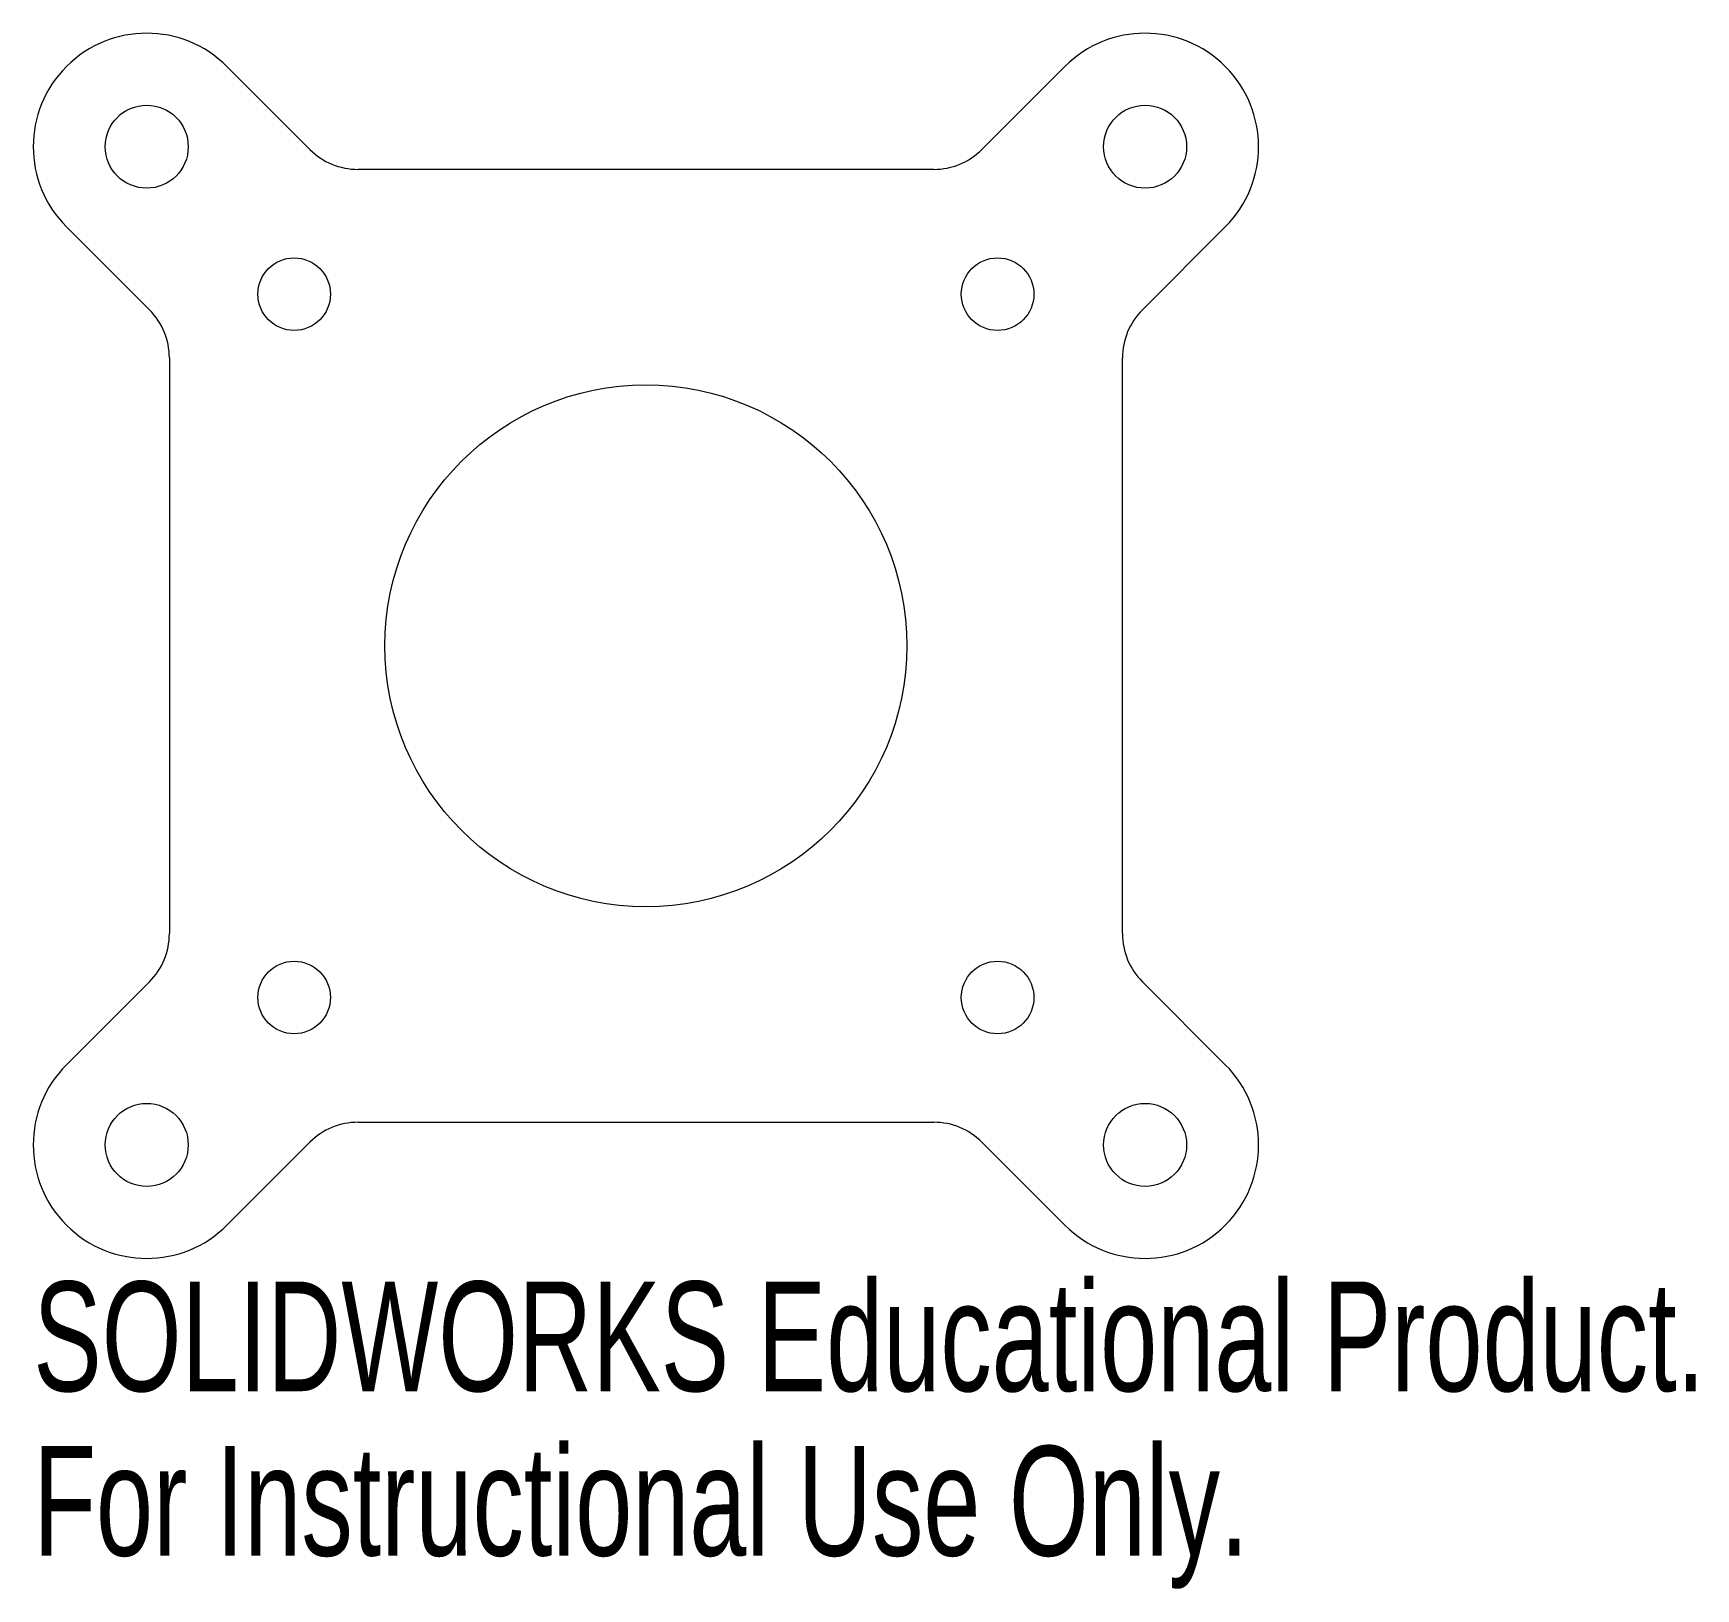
# Model space of a CAD drawing. Header units: millimetres. Extents: x -27 to 46.3, y -41.6 to 27.
import ezdxf

# ---------------------------------------------------------------- set-up
doc = ezdxf.new("R2010")
doc.units = ezdxf.units.MM
doc.styles.add('SLDTEXTSTYLE0', font='TXT', dxfattribs={"width": 0.7})

msp = doc.modelspace()

# ---------------------------------------------------------------- linework, layer by layer
at = {"color": 7, "linetype": 'Continuous', "lineweight": 15}
for p, q in [((-14.808, 21.879), (-18.464, 25.536)), ((14.808, 21.879), (18.464, 25.536)), ((12.686, 21), (-12.686, 21)), ((-21.879, 14.808), (-25.536, 18.464)), ((21.879, 14.808), (25.536, 18.464)), ((-21, 12.686), (-21, -12.686)), ((21, -12.686), (21, 12.686)), ((-21.879, -14.808), (-25.536, -18.464)), ((21.879, -14.808), (25.536, -18.464)), ((-12.686, -21), (12.686, -21)), ((-14.808, -21.879), (-18.464, -25.536)), ((14.808, -21.879), (18.464, -25.536))]:
    msp.add_line(p, q, dxfattribs=at)
for centre, radius in [((-22, 22), 1.829), ((22, 22), 1.829), ((-15.5, 15.5), 1.6), ((15.5, 15.5), 1.6), ((0, 0), 11.5), ((-15.5, -15.5), 1.6), ((15.5, -15.5), 1.6), ((-22, -22), 1.829), ((22, -22), 1.829)]:
    msp.add_circle(centre, radius, dxfattribs=at)
for centre, radius, start, end in [((-22, 22), 5, 45, 225), ((22, 22), 5, 315, 135), ((-12.686, 24), 3, 225, 270), ((12.686, 24), 3, 270, 315), ((-24, 12.686), 3, 0, 45), ((24, 12.686), 3, 135, 180), ((-24, -12.686), 3, 315, 0), ((24, -12.686), 3, 180, 225), ((-22, -22), 5, 135, 315), ((22, -22), 5, 225, 45), ((-12.686, -24), 3, 90, 135), ((12.686, -24), 3, 45, 90)]:
    msp.add_arc(centre, radius, start, end, dxfattribs=at)

# ---------------------------------------------------------------- texts
at = {"color": 7, "linetype": 'Continuous', "char_height": 4.83362, "attachment_point": 1, "style": 'SLDTEXTSTYLE0'}
for s, insert in [('SOLIDWORKS Educational Product.', (-27, -28.02)), ('For Instructional Use Only.', (-27, -35.27))]:
    msp.add_mtext(s, dxfattribs=dict(at, insert=insert))

doc.saveas('drawing.dxf')
